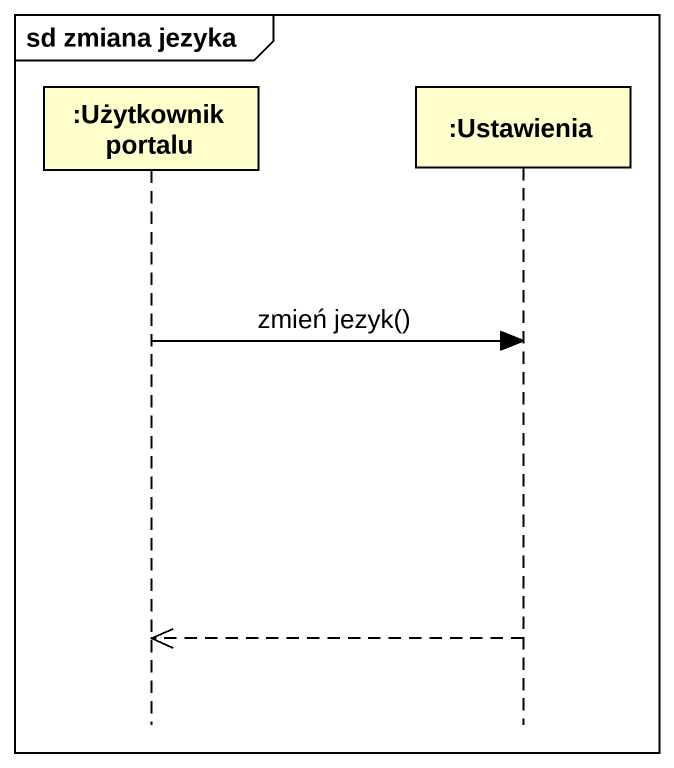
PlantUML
@startuml
mainframe sd zmiana jezyka
hide footbox
participant ":Użytkownik portalu" as Użytkownik_portalu
participant ":Ustawienia" as Ustawienia

Użytkownik_portalu -> Ustawienia : zmień jezyk()
Ustawienia -->> Użytkownik_portalu
@enduml
